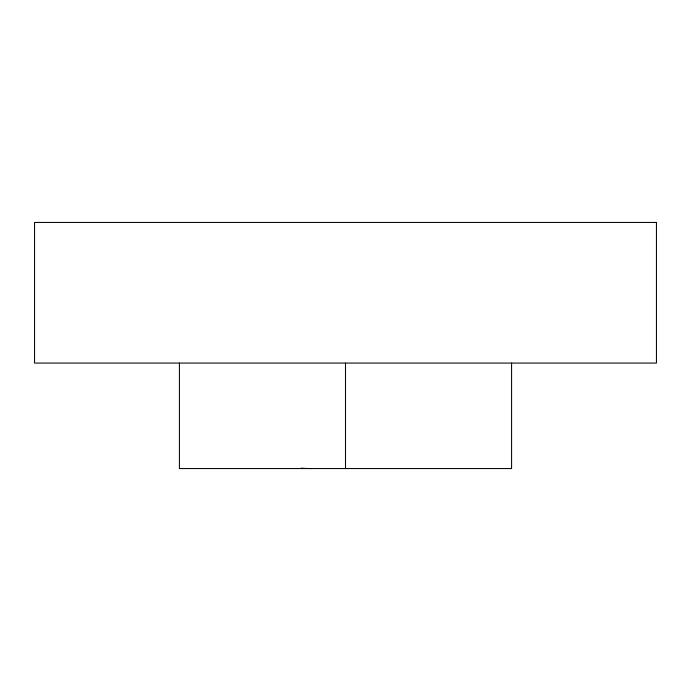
<?xml version="1.0" encoding="UTF-8"?>
<svg xmlns="http://www.w3.org/2000/svg" width="691" height="691" viewBox="0 0 691 691"><rect width="100%" height="100%" fill="white"/><g stroke="black" fill="none" stroke-linecap="round" stroke-linejoin="round"><path stroke-width="1.04" d="M511.582 363.077L511.582 468.55L179.418 468.55L179.418 363.077M345.5 363.077L345.5 468.55M311.382 468.533A48.56 3.887 -4.6 0 1 301.121 468.153M656.45 222.45L34.55 222.45L34.55 363.077L656.45 363.077L656.45 222.45"/></g></svg>
